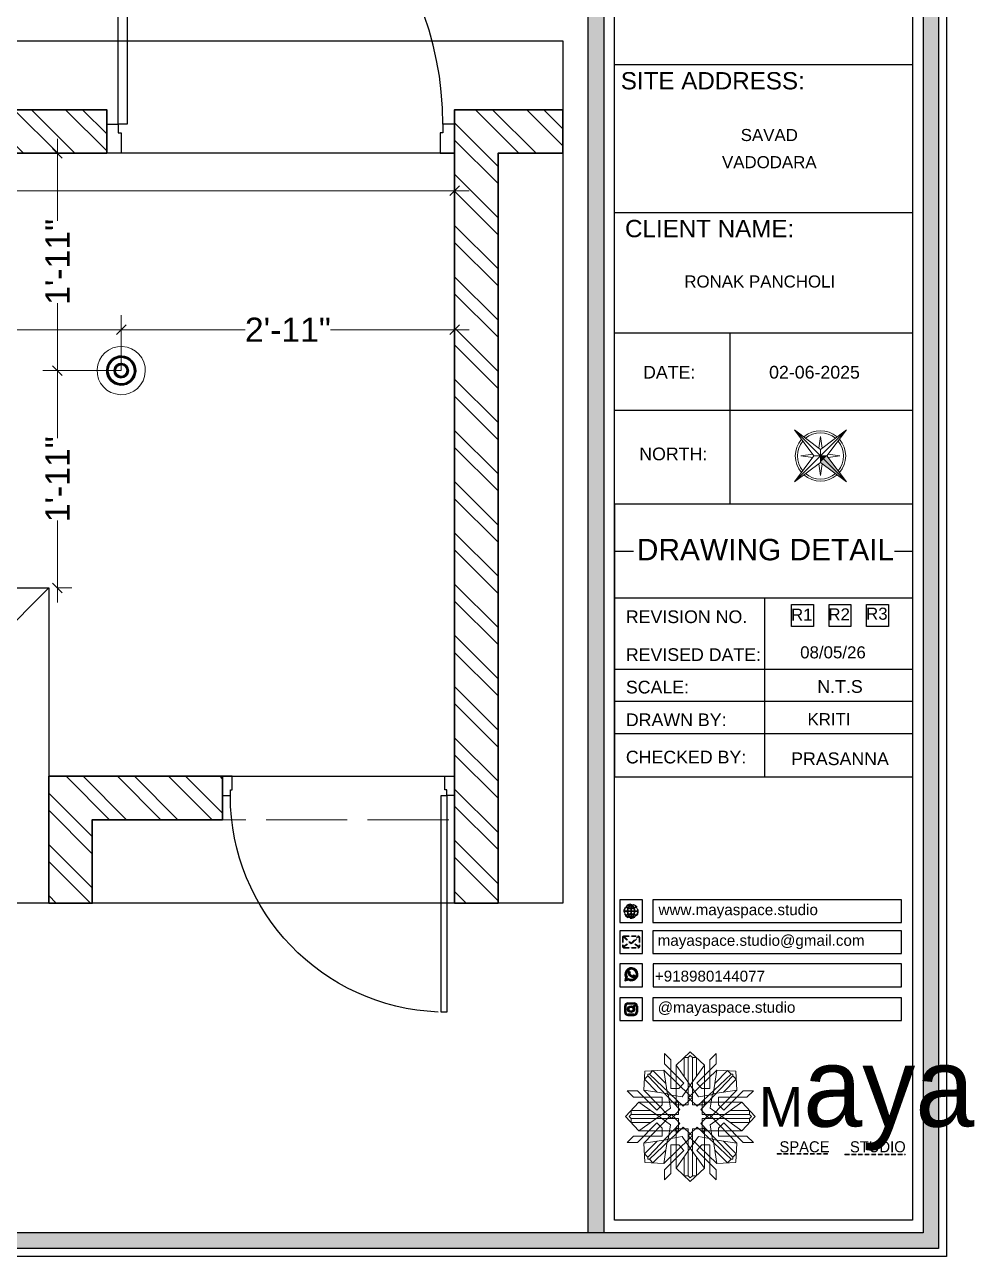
# Model space of a CAD drawing. Header units: millimetres. Extents: x 143362 to 145167, y -178521 to -176194.
# Drawn here: x 144727.8 to 144826.1, y -176750.6 to -176623.1 of the extents above; entities that cross this region are included whole.
import ezdxf
from ezdxf.enums import TextEntityAlignment as Align

# ---------------------------------------------------------------- set-up
doc = ezdxf.new("R2010")
doc.units = ezdxf.units.MM
doc.header["$MEASUREMENT"] = 0
doc.header["$PDMODE"] = 2
doc.linetypes.add('ACAD_ISO02W100', pattern=[15, 12, -3])
doc.linetypes.add('DASHEDX2', pattern=[1.5, 1, -0.5])
doc.layers.get('Defpoints').update_dxf_attribs({"color": 220})
doc.layers.add('AR DOOR', color=40, linetype='Continuous')
doc.layers.add('AR ELE-5', color=134, linetype='Continuous')
for name, color, linetype, lineweight in [('dim05', 1, 'Continuous', 13), ('Dimension', 10, 'DASHEDX2', 20), ('Electrical', 84, 'Continuous', 30), ('FALSE CEILING', 6, 'Continuous', 30), ('FURNITURE', 32, 'Continuous', 9), ('NAME PLATE', 7, 'Continuous', 25), ('SECOND FLOOR', 7, 'Continuous', 9), ('SECOND FLOOR  ( PLINE )', 251, 'Continuous', 30), ('SECOND FLOOR ( PLine )', 7, 'Continuous', 30), ('title block', 7, 'Continuous', 9), ('W-HATCH', 8, 'Continuous', 5), ('wall', 7, 'Continuous', 30), ('XX~SLAB ( BEAM )~ ( DIM )', 7, 'Continuous', 9)]:
    doc.layers.add(name, color=color, linetype=linetype, lineweight=lineweight)
doc.layers.add('XX~SLAB ( PLINE )', color=251, linetype='Continuous', plot=False)
doc.styles.add('Aerial', font='arial.ttf')
doc.styles.add('Arial', font='arial.ttf')
doc.styles.get("Standard").update_dxf_attribs({"font": 'arial.ttf', "height": 6})
doc.dimstyles.new('Cn_BT_9 ( BOLD )', dxfattribs={"dimtxt": 2.5, "dimasz": 1, "dimexe": 1.5, "dimexo": 0, "dimgap": 0.09, "dimtad": 0, "dimdec": 0, "dimzin": 3, "dimdsep": 46, "dimlunit": 4, "dimtxsty": 'Aerial', "dimblk": 'OBLIQUE', "dimcen": 0.09, "dimdle": 1.5, "dimclrd": 1, "dimclre": 1, "dimclrt": 5, "dimadec": 0, "dimazin": 0, "dimtfac": 0.75, "dimtdec": 0, "dimtofl": 0, "dimtmove": 0, "dimatfit": 3, "dimldrblk": 'OBLIQUE', "dimfxl": 0, "dimtolj": 1, "dimtzin": 0, "dimlwd": 15, "dimlwe": 15, "dimarcsym": 0})

# ---------------------------------------------------------------- blocks, each defined once
blk = doc.blocks.new('FSFSF')
at = {"color": 42, "lineweight": 5, "true_color": 0xe0ac11}
for p, q in [((28600.03, 143.51), (28600.03, 140.16)), ((28602.15, 141.41), (28600.03, 143.51)), ((28603.86, 139.69), (28608.58, 144.08)), ((28607.9, 142.22), (28608.58, 142.85)), ((28613.31, 139.69), (28608.58, 144.08)), ((28609.27, 142.22), (28608.59, 142.85)), ((28615.02, 141.41), (28617.14, 143.51)), ((28617.14, 143.51), (28617.14, 140.16)), ((28606.47, 133.76), (28600.03, 140.16)), ((28602.15, 141.41), (28602.15, 131.95)), ((28603.86, 126.58), (28603.86, 139.69)), ((28603.86, 139.69), (28608.58, 133.02)), ((28607.9, 142.22), (28606.58, 142.22)), ((28606.58, 142.22), (28606.58, 135.84)), ((28607.9, 142.22), (28607.9, 126.58)), ((28613.31, 139.69), (28608.59, 133.02)), ((28609.27, 142.22), (28609.27, 126.58)), ((28609.27, 142.22), (28610.59, 142.22)), ((28610.59, 142.22), (28610.59, 135.84)), ((28610.7, 133.76), (28617.14, 140.16)), ((28613.31, 126.58), (28613.31, 139.69)), ((28615.02, 141.41), (28615.02, 131.95)), ((28593.19, 131.45), (28593.54, 137.71)), ((28593.39, 135), (28594.56, 136.12)), ((28593.39, 135), (28597.6, 130.78)), ((28599.8, 138.06), (28593.54, 137.71)), ((28595.12, 136.69), (28594.53, 136.69)), ((28594.56, 136.12), (28594.56, 136.71)), ((28605.17, 124.98), (28594.56, 136.12)), ((28596.24, 137.86), (28595.12, 136.69)), ((28606.27, 126.08), (28595.12, 136.69)), ((28596.24, 137.86), (28600.47, 133.65)), ((28601.03, 130), (28599.8, 138.06)), ((28599.8, 138.05), (28608.58, 129.56)), ((28617.37, 138.05), (28608.59, 129.56)), ((28610.9, 126.08), (28622.05, 136.69)), ((28612.02, 124.98), (28622.62, 136.12)), ((28616.14, 130), (28617.37, 138.06)), ((28620.93, 137.86), (28616.7, 133.65)), ((28617.37, 138.06), (28623.63, 137.71)), ((28623.8, 135), (28619.59, 130.78)), ((28620.93, 137.86), (28622.05, 136.69)), ((28622.05, 136.69), (28622.64, 136.69)), ((28622.62, 136.12), (28622.62, 136.71)), ((28623.8, 135), (28622.62, 136.12)), ((28624, 131.45), (28623.65, 137.71)), ((28587.73, 131.22), (28591.08, 131.22)), ((28589.84, 129.1), (28587.73, 131.22)), ((28597.49, 124.78), (28591.08, 131.22)), ((28593.19, 131.45), (28601.69, 122.67)), ((28601.25, 130.22), (28593.19, 131.45)), ((28604.75, 131.95), (28602.15, 131.95)), ((28606.47, 133.76), (28604.75, 131.95)), ((28605.86, 129.18), (28608.58, 133.02)), ((28611.31, 129.18), (28608.59, 133.02)), ((28610.7, 133.76), (28612.42, 131.95)), ((28612.42, 131.95), (28615.02, 131.95)), ((28623.99, 131.45), (28615.5, 122.67)), ((28615.94, 130.22), (28624, 131.45)), ((28619.7, 124.78), (28626.1, 131.22)), ((28629.45, 131.22), (28626.1, 131.22)), ((28627.34, 129.1), (28629.45, 131.22)), ((28591.56, 127.39), (28587.17, 122.66)), ((28589.84, 129.1), (28599.29, 129.1)), ((28604.66, 127.39), (28591.56, 127.39)), ((28591.56, 127.39), (28598.23, 122.67)), ((28597.49, 124.78), (28599.29, 126.5)), ((28599.29, 126.5), (28599.29, 129.1)), ((28605.86, 129.18), (28601.03, 130)), ((28602.07, 125.39), (28601.25, 130.22)), ((28603.68, 126.54), (28603.68, 127.39)), ((28604.66, 126.54), (28603.68, 126.54)), ((28604.71, 127.57), (28603.86, 127.57)), ((28607.9, 126.58), (28603.86, 126.58)), ((28604.66, 123.35), (28604.66, 127.39)), ((28604.7, 126.58), (28604.71, 127.57)), ((28606.27, 126.08), (28608.58, 128.27)), ((28607.9, 128.92), (28608.58, 129.56)), ((28607.9, 128.92), (28608.58, 128.27)), ((28609.27, 128.92), (28608.59, 129.56)), ((28609.27, 128.92), (28608.59, 128.27)), ((28610.9, 126.08), (28608.59, 128.27)), ((28609.27, 126.58), (28613.31, 126.58)), ((28611.31, 129.18), (28616.14, 130)), ((28612.46, 126.58), (28612.46, 127.57)), ((28612.46, 127.57), (28613.31, 127.57)), ((28612.52, 123.35), (28612.52, 127.39)), ((28612.52, 127.39), (28625.63, 127.39)), ((28612.52, 126.54), (28613.51, 126.54)), ((28613.51, 126.54), (28613.51, 127.39)), ((28615.12, 125.39), (28615.94, 130.22)), ((28627.34, 129.1), (28617.89, 129.1)), ((28617.89, 126.5), (28617.89, 129.1)), ((28619.7, 124.78), (28617.89, 126.5)), ((28625.63, 127.39), (28618.96, 122.67)), ((28625.63, 127.39), (28630.02, 122.66)), ((28591.56, 117.94), (28587.17, 122.66)), ((28589.03, 123.35), (28588.4, 122.67)), ((28589.03, 121.98), (28588.4, 122.65)), ((28589.03, 123.35), (28589.03, 124.67)), ((28589.03, 124.67), (28595.4, 124.67)), ((28589.03, 123.35), (28604.66, 123.35)), ((28591.56, 117.94), (28598.23, 122.65)), ((28593.19, 113.88), (28601.69, 122.65)), ((28602.07, 125.39), (28598.23, 122.67)), ((28602.07, 119.94), (28598.23, 122.65)), ((28602.33, 123.35), (28601.69, 122.67)), ((28602.33, 121.98), (28601.69, 122.65)), ((28602.33, 123.35), (28602.97, 122.67)), ((28602.33, 121.98), (28602.97, 122.65)), ((28605.17, 124.98), (28602.97, 122.67)), ((28605.17, 120.35), (28602.97, 122.65)), ((28612.02, 124.98), (28614.21, 122.67)), ((28612.02, 120.35), (28614.21, 122.65)), ((28628.16, 123.35), (28612.52, 123.35)), ((28614.85, 123.35), (28614.21, 122.67)), ((28614.85, 121.98), (28614.21, 122.65)), ((28614.85, 123.35), (28615.5, 122.67)), ((28614.85, 121.98), (28615.5, 122.65)), ((28615.12, 125.39), (28618.96, 122.67)), ((28615.12, 119.94), (28618.96, 122.65)), ((28623.99, 113.88), (28615.5, 122.65)), ((28625.63, 117.94), (28618.96, 122.65)), ((28628.16, 124.67), (28621.78, 124.67)), ((28625.63, 117.94), (28630.02, 122.66)), ((28628.16, 123.35), (28628.16, 124.67)), ((28628.16, 123.35), (28628.78, 122.67)), ((28628.16, 121.98), (28628.78, 122.65)), ((28589.03, 121.98), (28604.66, 121.98)), ((28589.03, 121.98), (28589.03, 120.66)), ((28589.03, 120.66), (28595.4, 120.66)), ((28597.49, 120.54), (28591.08, 114.11)), ((28605.17, 120.35), (28594.56, 109.2)), ((28606.27, 119.15), (28595.12, 108.54)), ((28597.49, 120.54), (28599.29, 118.83)), ((28599.29, 118.83), (28599.29, 116.23)), ((28602.07, 119.94), (28601.25, 115.1)), ((28604.66, 118.78), (28603.68, 118.78)), ((28603.68, 118.78), (28603.68, 117.94)), ((28607.9, 118.65), (28603.86, 118.65)), ((28603.86, 118.65), (28603.86, 105.54)), ((28604.66, 121.98), (28604.66, 117.94)), ((28604.7, 118.65), (28604.71, 117.66)), ((28606.27, 119.15), (28608.58, 116.96)), ((28607.9, 103.01), (28607.9, 118.65)), ((28610.9, 119.15), (28608.59, 116.96)), ((28609.27, 118.65), (28613.31, 118.65)), ((28609.27, 103.01), (28609.27, 118.65)), ((28610.9, 119.15), (28622.05, 108.54)), ((28612.02, 120.35), (28622.62, 109.2)), ((28612.46, 118.65), (28612.46, 117.66)), ((28612.52, 121.98), (28612.52, 117.94)), ((28628.16, 121.98), (28612.52, 121.98)), ((28612.52, 118.78), (28613.51, 118.78)), ((28613.31, 118.65), (28613.31, 105.54)), ((28613.51, 118.78), (28613.51, 117.94)), ((28615.12, 119.94), (28615.94, 115.1)), ((28619.7, 120.54), (28617.89, 118.83)), ((28617.89, 118.83), (28617.89, 116.23)), ((28619.7, 120.54), (28626.1, 114.11)), ((28628.16, 120.66), (28621.78, 120.66)), ((28628.16, 121.98), (28628.16, 120.66)), ((28589.84, 116.23), (28587.73, 114.11)), ((28589.84, 116.23), (28599.29, 116.23)), ((28604.66, 117.94), (28591.56, 117.94)), ((28601.25, 115.1), (28593.19, 113.87)), ((28593.39, 110.32), (28597.6, 114.55)), ((28599.8, 107.17), (28608.58, 115.67)), ((28601.03, 115.23), (28599.8, 107.17)), ((28605.86, 116.05), (28601.03, 115.23)), ((28604.71, 117.66), (28603.86, 117.66)), ((28605.86, 116.05), (28608.58, 112.21)), ((28607.9, 116.31), (28608.58, 116.96)), ((28607.9, 116.31), (28608.58, 115.67)), ((28609.27, 116.31), (28608.59, 116.96)), ((28609.27, 116.31), (28608.59, 115.67)), ((28611.31, 116.05), (28608.59, 112.21)), ((28617.37, 107.17), (28608.59, 115.67)), ((28611.31, 116.05), (28616.14, 115.23)), ((28612.46, 117.66), (28613.31, 117.66)), ((28612.52, 117.94), (28625.63, 117.94)), ((28615.94, 115.1), (28624, 113.87)), ((28616.14, 115.23), (28617.37, 107.17)), ((28627.34, 116.23), (28617.89, 116.23)), ((28623.8, 110.32), (28619.59, 114.55)), ((28627.34, 116.23), (28629.45, 114.11)), ((28587.73, 114.11), (28591.08, 114.11)), ((28593.19, 113.87), (28593.54, 107.62)), ((28593.39, 110.32), (28594.56, 109.2)), ((28596.24, 107.37), (28600.47, 111.58)), ((28606.47, 111.47), (28600.03, 105.07)), ((28602.15, 103.82), (28602.15, 113.27)), ((28604.75, 113.27), (28602.15, 113.27)), ((28603.86, 105.54), (28608.58, 112.21)), ((28606.47, 111.47), (28604.75, 113.27)), ((28613.31, 105.54), (28608.59, 112.21)), ((28610.7, 111.47), (28612.42, 113.27)), ((28610.7, 111.47), (28617.14, 105.07)), ((28612.42, 113.27), (28615.02, 113.27)), ((28615.02, 103.82), (28615.02, 113.27)), ((28620.93, 107.37), (28616.7, 111.58)), ((28623.8, 110.32), (28622.62, 109.2)), ((28624, 113.87), (28623.65, 107.62)), ((28629.45, 114.11), (28626.1, 114.11)), ((28599.8, 107.17), (28593.54, 107.52)), ((28595.12, 108.54), (28594.53, 108.54)), ((28594.56, 109.2), (28594.56, 108.61)), ((28596.24, 107.37), (28595.12, 108.54)), ((28606.58, 103.01), (28606.58, 109.38)), ((28610.59, 103.01), (28610.59, 109.38)), ((28617.37, 107.17), (28623.63, 107.52)), ((28620.93, 107.37), (28622.05, 108.54)), ((28622.05, 108.54), (28622.64, 108.54)), ((28622.62, 109.2), (28622.62, 108.61)), ((28600.03, 101.71), (28600.03, 105.07)), ((28602.15, 103.82), (28600.03, 101.71)), ((28603.86, 105.54), (28608.58, 101.15)), ((28607.9, 103.01), (28606.58, 103.01)), ((28607.9, 103.01), (28608.58, 102.38)), ((28613.31, 105.54), (28608.58, 101.15)), ((28609.27, 103.01), (28608.59, 102.38)), ((28609.27, 103.01), (28610.59, 103.01)), ((28615.02, 103.82), (28617.14, 101.71)), ((28617.14, 101.71), (28617.14, 105.07))]:
    blk.add_line(p, q, dxfattribs=at)
blk = doc.blocks.new('hgwg')
at = {"layer": 'Dimension', "true_color": 0xd39e00}
h = blk.add_hatch(color=42, dxfattribs=at)
h.dxf.hatch_style = 1
h.paths.add_polyline_path([(27505.71, 45.05), (27494.27, 45.05), (27494.27, 44.9), (27505.71, 44.9)])
h = blk.add_hatch(color=42, dxfattribs=at)
h.dxf.hatch_style = 1
h.paths.add_polyline_path([(27523.3, 44.9), (27509.68, 44.9), (27509.68, 44.75), (27523.3, 44.75)])
at = {"layer": 'Dimension', "color": 42, "true_color": 0xd39e00}
for p, q in [((27494.27, 45.05), (27505.71, 45.05)), ((27494.27, 44.9), (27494.27, 45.05)), ((27494.27, 44.9), (27505.71, 44.9)), ((27505.71, 45.05), (27505.71, 44.9)), ((27509.68, 44.9), (27523.3, 44.9)), ((27509.68, 44.9), (27509.68, 44.75)), ((27509.68, 44.75), (27523.3, 44.75)), ((27523.3, 44.75), (27523.3, 44.9))]:
    blk.add_line(p, q, dxfattribs=at)
at = {"layer": 'Dimension', "color": 42, "true_color": 0xd39e00, "attachment_point": 1}
for s, width, insert, char_height in [('{\\fCinzel|b0|i0|c0|p2;\\H1.5x;M\\fAmsterdam One|b0|i0|c0|p2;\\H2x;aya}', 85.3277, (27490.17, 69.17), 6), ('{\\fCinzel|b0|i0|c0|p0;SPACE     STUDIO}', 66.129, (27494.83, 47.86), 2.5)]:
    blk.add_mtext_dynamic_manual_height_columns(s, width=width, gutter_width=30, heights=[0], dxfattribs=dict(at, insert=insert, char_height=char_height))
blk = doc.blocks.new('QEGW4TG')
at = {"layer": 'Dimension', "true_color": 0x000000}
h = blk.add_hatch(color=18, dxfattribs=at)
h.dxf.hatch_style = 1
h.paths.add_polyline_path([(2.69, 1.93, 0.170513), (2.95, 1.97, 0.190337), (3.11, 2.18, 0.316231), (3.07, 2.28), (2.79, 2.37, 0.273721), (2.69, 2.34, 0.040749), (2.63, 2.27, -0.441282), (2.53, 2.25, -0.11828), (2.06, 2.64, -0.441282), (2.07, 2.74, 0.040749), (2.13, 2.81, 0.290083), (2.14, 2.92), (2.01, 3.18, 0.316231), (1.91, 3.2, 0.190337), (1.73, 3, 0.170513), (1.72, 2.74, 0.252784)], flags=0)
h.paths.add_polyline_path([(1.19, 1.98), (1.03, 1.3, 0.550912), (1.11, 1.23), (1.75, 1.39, 6.344125)])
h.paths.add_polyline_path([(1.81, 1.7), (1.4, 1.6), (1.5, 2.03, -9.071339)], flags=16)
h.paths.add_polyline_path([(3.11, 2.16, -0.17811), (2.95, 1.97, -0.170513), (2.69, 1.93, -0.252784), (1.72, 2.74, -0.170513), (1.73, 3, -0.17811), (1.89, 3.19, -0.370089), (2.01, 3.18), (2.14, 2.92, -0.307185), (2.13, 2.8, -0.041087), (2.06, 2.73, 0.321676), (2.05, 2.65, 0.126524), (2.55, 2.24, 0.312216), (2.62, 2.26, -0.041087), (2.68, 2.34, -0.290673), (2.79, 2.37), (3.07, 2.28, -0.370089)], flags=0)
h = blk.add_hatch(color=18, dxfattribs=at)
h.dxf.hatch_style = 1
h.paths.add_polyline_path([(2.79, 2.37, 0.273721), (2.69, 2.34, 0.040749), (2.63, 2.27, -0.441282), (2.53, 2.25, -0.11828), (2.06, 2.64, -0.441282), (2.07, 2.74, 0.040749), (2.13, 2.81, 0.290083), (2.14, 2.92), (2.01, 3.18, 0.316231), (1.91, 3.2, 0.190337), (1.73, 3, 0.170513), (1.72, 2.74, 0.252784), (2.69, 1.93, 0.170513), (2.95, 1.97, 0.190337), (3.11, 2.18, 0.316231), (3.07, 2.28)])
for p, q in [((2.01, 3.18), (2.14, 2.92)), ((1.19, 1.98), (1.03, 1.3)), ((1.1, 1.23), (1.75, 1.39)), ((1.5, 2.03), (1.4, 1.6)), ((1.4, 1.6), (1.81, 1.7)), ((3.07, 2.28), (2.8, 2.36))]:
    blk.add_line(p, q)
blk.add_lwpolyline([(0, 0), (4.68, 0), (4.68, 4.68), (0, 4.68)], close=True)
for centre, radius, start, end in [((2.39, 2.56), 1.34, 241.4727, 205.6422), ((2.39, 2.56), 1.04, 235.9962, 210.8333), ((2.09, 2.87), 0.39, 159.7007, 198.4072), ((2.96, 3.23), 1.33, 201.4218, 258.1669), ((2.07, 2.87), 0.364, 118.9685, 159.3648), ((1.94, 3.12), 0.0896, 41.8985, 123.1344), ((2.11, 2.68), 0.066, 135.9932, 224.8892), ((1.67, 3.16), 0.586, 312.4617, 321.8728), ((3.12, 3.42), 1.31, 216.5455, 243.5279), ((2.05, 2.87), 0.104, 320.3924, 28.6971), ((1.09, 1.29), 0.0598, 164.8483, 282.1458), ((2.57, 2.3), 0.066, 234.2482, 323.1441), ((3.11, 1.94), 0.586, 137.2645, 146.6756), ((2.76, 2.27), 0.104, 70.4402, 138.745), ((2.75, 2.31), 0.39, 260.7301, 299.4366), ((2.76, 2.29), 0.364, 299.7725, 340.1688), ((3.03, 2.2), 0.0896, 336.0029, 57.2388)]:
    blk.add_arc(centre, radius, start, end)
blk = doc.blocks.new('ASGERG')
at = {"layer": 'Dimension', "true_color": 0x000000}
h = blk.add_hatch(color=18, dxfattribs=at)
h.dxf.hatch_style = 1
h.paths.add_polyline_path([(0.99, 1.7, 0.353872), (1.69, 1.03), (2.96, 1.03, 0.353872), (3.66, 1.7), (3.66, 2.99, 0.353872), (2.96, 3.67), (1.69, 3.67, 0.353872), (0.99, 2.99)])
h.paths.add_polyline_path([(1.27, 2.97, -0.353872), (1.72, 3.4), (2.94, 3.4, -0.353872), (3.38, 2.97), (3.38, 1.72, -0.353872), (2.94, 1.3), (1.72, 1.3, -0.353872), (1.27, 1.72)], flags=16)
h.paths.add_polyline_path([(3.02, 2.35, -1), (1.64, 2.35, -1)], flags=0)
h.paths.add_polyline_path([(2.74, 2.35, -1), (1.92, 2.35, -1)], flags=0)
h.paths.add_polyline_path([(2.86, 3.02, -1), (3.19, 3.02, -1)], flags=0)
h.paths.add_polyline_path([(1.64, 2.35, 1), (3.02, 2.35, 1)], flags=0)
h = blk.add_hatch(color=18, dxfattribs=at)
h.dxf.hatch_style = 1
h.paths.add_polyline_path([(1.64, 2.35, 1), (3.02, 2.35, 1)])
h.paths.add_polyline_path([(2.74, 2.35, -1), (1.92, 2.35, -1)], flags=16)
h = blk.add_hatch(color=18, dxfattribs=at)
h.dxf.hatch_style = 1
h.paths.add_polyline_path([(3.19, 3.02, 1), (2.86, 3.02, 1)])
for p, q in [((0.99, 2.99), (0.99, 1.7)), ((1.27, 2.97), (1.27, 1.72)), ((1.69, 3.67), (2.96, 3.67)), ((2.94, 3.4), (1.72, 3.4)), ((3.38, 2.97), (3.38, 1.72)), ((3.66, 2.99), (3.66, 1.7)), ((1.69, 1.03), (2.96, 1.03)), ((2.94, 1.3), (1.72, 1.3))]:
    blk.add_line(p, q)
blk.add_lwpolyline([(0, 0), (4.68, 0), (4.68, 4.68), (0, 4.68)], close=True)
for centre, radius in [((2.33, 2.35), 0.694), ((2.33, 2.35), 0.414), ((3.02, 3.02), 0.168)]:
    blk.add_circle(centre, radius)
for centre, radius, start, end in [((1.76, 2.89), 0.778, 94.8631, 172.8127), ((1.76, 2.91), 0.491, 94.8631, 172.8127), ((2.9, 2.91), 0.491, 7.1873, 85.1369), ((2.89, 2.89), 0.778, 7.1873, 85.1369), ((1.76, 1.8), 0.778, 187.1873, 265.1369), ((1.76, 1.78), 0.491, 187.1873, 265.1369), ((2.9, 1.78), 0.491, 274.8631, 352.8127), ((2.89, 1.8), 0.778, 274.8631, 352.8127)]:
    blk.add_arc(centre, radius, start, end)
blk = doc.blocks.new('ETYETE')
at = {"layer": 'Dimension', "true_color": 0x000000}
h = blk.add_hatch(color=18, dxfattribs=at)
h.dxf.hatch_style = 1
h.paths.add_polyline_path([(3.76, 1.14, 0.414214), (4.12, 1.5), (4.12, 3.29, 0.414214), (3.76, 3.65), (0.92, 3.65, 0.414214), (0.56, 3.29), (0.56, 1.5, 0.414214), (0.92, 1.14)])
h.paths.add_polyline_path([(2.61, 2.22), (3.92, 1.34, -0.198912), (3.76, 1.28), (0.92, 1.28, -0.198912), (0.76, 1.34), (2.08, 2.22), (2.34, 1.98)], flags=16)
h.paths.add_polyline_path([(2.34, 2.16), (0.89, 3.51, -0.028783), (0.92, 3.52), (3.79, 3.52)], flags=16)
h.paths.add_polyline_path([(2.71, 2.32), (3.92, 3.45, -0.202482), (3.99, 3.29), (3.99, 1.5, -0.043076), (3.98, 1.46)], flags=16)
h.paths.add_polyline_path([(1.98, 2.32), (0.7, 1.46, -0.043076), (0.7, 1.5), (0.7, 3.29, -0.202482), (0.76, 3.45)], flags=16)
blk.add_lwpolyline([(0, 0), (4.68, 0), (4.68, 4.68), (0, 4.68)], close=True)
at = {"layer": 'Dimension', "color": 18, "true_color": 0x000000}
for p, q in [((0.56, 3.29), (0.56, 1.5)), ((0.7, 3.29), (0.7, 1.5)), ((0.76, 3.45), (1.98, 2.32)), ((0.89, 3.51), (2.34, 2.16)), ((0.92, 3.65), (3.76, 3.65)), ((0.92, 3.52), (3.76, 3.52)), ((2.34, 2.16), (3.79, 3.51)), ((2.71, 2.32), (3.92, 3.45)), ((3.99, 3.29), (3.99, 1.5)), ((4.12, 3.29), (4.12, 1.5)), ((0.7, 1.46), (1.98, 2.32)), ((0.76, 1.34), (2.08, 2.22)), ((0.92, 1.28), (3.76, 1.28)), ((0.92, 1.14), (3.76, 1.14)), ((2.08, 2.22), (2.34, 1.98)), ((2.34, 1.98), (2.61, 2.22)), ((3.92, 1.34), (2.61, 2.22)), ((3.98, 1.46), (2.71, 2.32))]:
    blk.add_line(p, q, dxfattribs=at)
for centre, radius, start, end in [((0.92, 3.29), 0.358, 90, 180), ((0.92, 3.29), 0.224, 134.2136, 180), ((0.92, 3.29), 0.224, 90, 96.5948), ((3.76, 3.29), 0.358, 0, 90), ((3.76, 3.29), 0.224, 83.4052, 90), ((3.76, 3.29), 0.224, 0, 45.7864), ((0.92, 1.5), 0.358, 180, 270), ((0.92, 1.5), 0.224, 180, 189.8662), ((0.92, 1.5), 0.224, 225, 270), ((3.76, 1.5), 0.358, 270, 0), ((3.76, 1.5), 0.224, 270, 315), ((3.76, 1.5), 0.224, 350.1338, 0)]:
    blk.add_arc(centre, radius, start, end, dxfattribs=at)
blk = doc.blocks.new('DTGWEGEARG')
at = {"layer": 'Dimension', "true_color": 0x000000}
h = blk.add_hatch(color=18, dxfattribs=at)
h.dxf.hatch_style = 1
h.paths.add_polyline_path([(3.83, 2.34, 1), (0.85, 2.34, 1)])
h.paths.add_polyline_path([(2.51, 1.01, 0.105795), (2.96, 1.58, -0.055205), (3.3, 1.41, -0.169822)], flags=16)
h.paths.add_polyline_path([(2.41, 1.12), (2.41, 1.69, -0.058279), (2.81, 1.63, -0.103353)], flags=16)
h.paths.add_polyline_path([(2.26, 1.13, -0.101741), (1.87, 1.63, -0.057171), (2.26, 1.69)], flags=16)
h.paths.add_polyline_path([(2.17, 1.01, -0.169822), (1.38, 1.41, -0.055205), (1.72, 1.58, 0.105795)], flags=16)
h.paths.add_polyline_path([(3.02, 1.72, 0.081336), (3.13, 2.27), (3.68, 2.27, -0.152069), (3.4, 1.52, 0.05687)], flags=16)
h.paths.add_polyline_path([(2.87, 1.77, 0.061945), (2.41, 1.84), (2.41, 2.27), (2.98, 2.27, -0.081344)], flags=16)
h.paths.add_polyline_path([(2.26, 1.84, 0.060923), (1.8, 1.77, -0.081344), (1.7, 2.27), (2.26, 2.27)], flags=16)
h.paths.add_polyline_path([(1.66, 1.72, 0.05687), (1.28, 1.52, -0.152069), (1, 2.27), (1.55, 2.27, 0.081336)], flags=16)
h.paths.add_polyline_path([(2.41, 2.42), (2.41, 2.83, 0.061945), (2.87, 2.91, -0.080009), (2.98, 2.42)], flags=16)
h.paths.add_polyline_path([(3.13, 2.42, 0.080116), (3.02, 2.96, 0.05687), (3.4, 3.16, 0.028258), (3.3, 3.27, -0.055205), (2.96, 3.1, 0.105795), (2.51, 3.67, -0.36029), (3.68, 2.42)], flags=16)
h.paths.add_polyline_path([(2.26, 2.42), (1.7, 2.42, -0.080009), (1.8, 2.91, 0.060923), (2.26, 2.84)], flags=16)
h.paths.add_polyline_path([(1.55, 2.42), (1, 2.42, -0.150466), (1.28, 3.16, 0.05687), (1.66, 2.96, 0.080116)], flags=16)
h.paths.add_polyline_path([(2.41, 2.98), (2.41, 3.56, -0.103353), (2.81, 3.05, -0.058279)], flags=16)
h.paths.add_polyline_path([(2.26, 2.99, -0.057171), (1.87, 3.05, -0.101741), (2.26, 3.55)], flags=16)
h.paths.add_polyline_path([(1.72, 3.1, -0.055205), (1.38, 3.27, -0.169822), (2.17, 3.67, 0.105795)], flags=16)
blk.add_lwpolyline([(0, 0), (4.68, 0), (4.68, 4.68), (0, 4.68)], close=True)
at = {"layer": 'Dimension', "color": 18, "true_color": 0x000000}
for p, q in [((2.26, 3.55), (2.26, 2.99)), ((2.26, 2.84), (2.26, 2.42)), ((2.41, 3.56), (2.41, 2.98)), ((2.41, 2.83), (2.41, 2.42)), ((1, 2.42), (1.55, 2.42)), ((1, 2.27), (1.55, 2.27)), ((1.7, 2.42), (2.26, 2.42)), ((1.7, 2.27), (2.26, 2.27)), ((2.26, 2.27), (2.26, 1.84)), ((2.26, 1.69), (2.26, 1.13)), ((2.41, 2.42), (2.98, 2.42)), ((2.41, 2.27), (2.98, 2.27)), ((2.41, 2.27), (2.41, 1.84)), ((2.41, 1.69), (2.41, 1.12)), ((3.13, 2.42), (3.68, 2.42)), ((3.13, 2.27), (3.68, 2.27))]:
    blk.add_line(p, q, dxfattribs=at)
blk.add_circle((2.34, 2.34), 1.49, dxfattribs=at)
for centre, radius, start, end in [((2.34, 2.34), 1.34, 142.3819, 176.6093), ((2.34, 4.74), 1.9, 236.1399, 249.1595), ((2.34, 2.34), 1.34, 97.3549, 135.9073), ((2.34, 4.74), 1.75, 236.7417, 249.3811), ((3.28, 2.34), 1.73, 159.0567, 177.3789), ((3.28, 2.34), 1.58, 158.8325, 177.1302), ((3.28, 2.34), 1.73, 129.9301, 154.0867), ((2.34, 4.74), 1.9, 253.6799, 267.6253), ((3.28, 2.34), 1.58, 130.1073, 153.3446), ((2.34, 4.74), 1.75, 254.3336, 267.422), ((1.4, 2.34), 1.58, 26.6554, 50.2584), ((2.34, 4.74), 1.75, 272.3248, 285.6664), ((2.34, 4.74), 1.9, 272.1415, 286.3201), ((2.34, 2.34), 1.34, 3.3907, 82.6451), ((1.4, 2.34), 1.73, 25.9133, 50.0699), ((1.4, 2.34), 1.58, 2.8698, 21.1675), ((2.34, 4.74), 1.75, 290.6189, 303.2583), ((2.34, 4.74), 1.9, 290.8405, 303.8601), ((1.4, 2.34), 1.73, 2.6211, 20.9433), ((2.34, 2.34), 1.34, 183.0315, 217.6181), ((2.34, -0.06), 1.9, 110.8405, 123.8601), ((2.34, -0.06), 1.75, 110.6189, 123.2583), ((2.34, 2.34), 1.34, 224.0927, 262.6451), ((3.28, 2.34), 1.73, 182.3435, 200.9433), ((3.28, 2.34), 1.58, 182.5658, 201.1675), ((3.28, 2.34), 1.73, 205.9133, 230.0699), ((2.34, -0.06), 1.9, 92.3747, 106.3201), ((2.34, -0.06), 1.75, 92.578, 105.6664), ((3.28, 2.34), 1.58, 206.6554, 229.8927), ((2.34, -0.06), 1.9, 73.6799, 87.8585), ((2.34, -0.06), 1.75, 74.3336, 87.6752), ((1.4, 2.34), 1.58, 309.7416, 333.3446), ((1.4, 2.34), 1.73, 309.9301, 334.0867), ((2.34, 2.34), 1.34, 277.3549, 315.9073), ((1.4, 2.34), 1.58, 338.8325, 357.4342), ((2.34, -0.06), 1.75, 56.7417, 69.3811), ((1.4, 2.34), 1.73, 339.0567, 357.6565), ((2.34, -0.06), 1.9, 56.1399, 69.1595), ((2.34, 2.34), 1.34, 322.3819, 356.9685)]:
    blk.add_arc(centre, radius, start, end, dxfattribs=at)
blk = doc.blocks.new('4t')
at = {"transparency": 33554607}
h = blk.add_hatch(color=1, dxfattribs=at)
h.dxf.hatch_style = 1
h.paths.add_polyline_path([(45531.33, -35822.29), (45529.23, -35821.83), (45528.09, -35837.01)])
h = blk.add_hatch(color=1, dxfattribs=at)
h.dxf.hatch_style = 1
h.paths.add_polyline_path([(45533.44, -35822.75), (45531.33, -35822.29), (45528.09, -35837.01)])
h = blk.add_hatch(color=1, dxfattribs=at)
h.dxf.hatch_style = 1
h.paths.add_polyline_path([(45531.8, -35820.19), (45529.23, -35821.83), (45531.33, -35822.29)])
h = blk.add_hatch(color=1, dxfattribs=at)
h.dxf.hatch_style = 1
h.paths.add_polyline_path([(45531.8, -35820.19), (45531.33, -35822.29), (45533.44, -35822.75)])
at = {"layer": 'title block', "color": 7, "lineweight": 9}
for p, q in [((45535.51, -35803.37), (45530.16, -35817.62)), ((45535.51, -35803.37), (45531.8, -35820.19)), ((45534.36, -35818.55), (45535.51, -35803.37)), ((45530.5, -35816.7), (45526.88, -35812.49)), ((45526.88, -35812.49), (45529.18, -35817.55)), ((45530.16, -35817.62), (45514.98, -35816.48)), ((45514.98, -35816.48), (45529.23, -35821.83)), ((45514.98, -35816.48), (45531.8, -35820.19)), ((45531.8, -35820.19), (45530.16, -35817.62)), ((45534.36, -35818.55), (45531.8, -35820.19)), ((45548.62, -35823.9), (45534.36, -35818.55)), ((45539.5, -35815.27), (45534.44, -35817.57)), ((45535.28, -35818.89), (45539.5, -35815.27)), ((45528.31, -35821.48), (45524.1, -35825.11)), ((45524.1, -35825.11), (45529.16, -35822.81)), ((45531.8, -35820.19), (45528.09, -35837.01)), ((45529.23, -35821.83), (45528.09, -35837.01)), ((45528.09, -35837.01), (45533.44, -35822.75)), ((45531.8, -35820.19), (45529.23, -35821.83)), ((45533.44, -35822.75), (45531.8, -35820.19)), ((45531.8, -35820.19), (45548.62, -35823.9)), ((45533.09, -35823.67), (45536.71, -35827.89)), ((45533.44, -35822.75), (45548.62, -35823.9)), ((45536.71, -35827.89), (45534.42, -35822.83))]:
    blk.add_line(p, q, dxfattribs=at)
for radius, start, end in [(11.79, 81.35997, 163.76651), (10.83, 82.42855, 162.69793), (10.83, 352.42855, 72.69793), (11.79, 351.35997, 73.76651), (11.79, 171.35997, 253.76651), (10.83, 172.42855, 252.69793), (11.79, 261.35997, 343.76651), (10.83, 262.42855, 342.69793)]:
    blk.add_arc((45531.8, -35820.19), radius, start, end, dxfattribs=at)
blk = doc.blocks.new('LAYOUT FILE')
at = {"layer": 'NAME PLATE', "true_color": 0xd39e00}
h = blk.add_hatch(color=42, dxfattribs=at)
h.paths.add_polyline_path([(3346889.83, -513806.18), (3346889.83, -514260.7), (3347535.56, -514260.7), (3347535.56, -513806.18)])
h.paths.add_polyline_path([(3346894.36, -513810.71), (3347531.03, -513810.71), (3347531.03, -514256.17), (3346894.36, -514256.17)], flags=16)
blk.add_hatch(color=42, dxfattribs=at).paths.add_polyline_path([(3347433.6, -514256.17), (3347438.13, -514256.17), (3347438.13, -513806.18), (3347433.6, -513806.18)])
at = {"layer": 'NAME PLATE', "color": 42, "true_color": 0xd39e00}
for p, q in [((3347527.96, -513916.26), (3347441.2, -513916.26)), ((3347527.96, -513959.27), (3347441.2, -513959.27)), ((3347527.96, -513994.31), (3347441.2, -513994.31)), ((3347474.77, -513994.31), (3347474.77, -514044.12)), ((3347527.96, -514016.86), (3347441.2, -514016.86)), ((3347527.96, -514044.12), (3347441.2, -514044.12)), ((3347441.2, -514044.12), (3347441.2, -514123.43)), ((3347527.96, -514044.12), (3347527.96, -514123.43)), ((3347441.2, -514057.72), (3347446.81, -514057.72)), ((3347522.72, -514057.72), (3347527.96, -514057.72)), ((3347441.2, -514071.32), (3347527.96, -514071.32)), ((3347484.98, -514123.43), (3347484.98, -514071.32)), ((3347527.96, -514092.16), (3347441.2, -514092.16)), ((3347527.96, -514101.55), (3347441.2, -514101.55)), ((3347527.96, -514110.94), (3347441.2, -514110.94)), ((3347441.2, -514123.43), (3347527.96, -514123.43))]:
    blk.add_line(p, q, dxfattribs=at)
for points in [[(3346887.56, -513803.91), (3347537.83, -513803.91), (3347537.83, -514262.96), (3346887.56, -514262.96)], [(3346889.83, -513806.18), (3347535.56, -513806.18), (3347535.56, -514260.7), (3346889.83, -514260.7)], [(3347433.6, -514256.17), (3347433.6, -513806.18), (3347438.13, -513806.18), (3347438.13, -514256.17)], [(3346894.36, -513810.71), (3347531.03, -513810.71), (3347531.03, -514256.17), (3346894.36, -514256.17)], [(3347441.2, -514252.44), (3347441.2, -513814.44), (3347527.96, -513814.44), (3347527.96, -514252.44)], [(3347492.73, -514073.33), (3347499.12, -514073.33), (3347499.12, -514079.72), (3347492.73, -514079.72)], [(3347503.67, -514073.33), (3347510.06, -514073.33), (3347510.06, -514079.72), (3347503.67, -514079.72)], [(3347514.62, -514073.33), (3347521.01, -514073.33), (3347521.01, -514079.72), (3347514.62, -514079.72)]]:
    blk.add_lwpolyline(points, close=True, dxfattribs=at)
at = {"layer": 'NAME PLATE', "color": 0}
for points in [[(3347452.43, -514165.84), (3347524.78, -514165.84), (3347524.78, -514159.23), (3347452.43, -514159.23)], [(3347452.43, -514174.87), (3347524.78, -514174.87), (3347524.78, -514168.26), (3347452.43, -514168.26)], [(3347452.46, -514184.5), (3347524.78, -514184.5), (3347524.78, -514177.88), (3347452.46, -514177.88)], [(3347452.43, -514194.36), (3347524.78, -514194.36), (3347524.78, -514187.74), (3347452.43, -514187.74)]]:
    blk.add_lwpolyline(points, close=True, dxfattribs=at)
at = {"layer": 'NAME PLATE', "xscale": 0.6215000753186288, "yscale": 0.6215000753186288, "zscale": 0.6215000753186288, "rotation": 57.43675864906671}
blk.add_blockref('4t', (3313507.76, -525897.34), dxfattribs=at)
at = {"layer": 'NAME PLATE', "color": 0, "xscale": 1.413658832510879, "yscale": 1.413658832510879, "zscale": 1.413658832510879}
for name, p in [('DTGWEGEARG', (3347442.76, -514165.84)), ('ETYETE', (3347442.76, -514174.87)), ('QEGW4TG', (3347442.8, -514184.5)), ('ASGERG', (3347442.76, -514194.36))]:
    blk.add_blockref(name, p, dxfattribs=at)
at = {"layer": 'NAME PLATE', "color": 42, "true_color": 0xd39e00}
for name, p, xscale, yscale, zscale in [('FSFSF', (3322302.67, -514330.17), 0.8794785156214666, 0.8794785156214666, 0.8794785156214666), ('hgwg', (3312200.76, -514290.9), 1.283459272116341, 1.283459272116341, 1.283459272116341)]:
    blk.add_blockref(name, p, dxfattribs=dict(at, xscale=xscale, yscale=yscale, zscale=zscale))
at = {"layer": 'NAME PLATE', "style": 'Arial'}
for s, height, p in [('SITE ADDRESS:', 5.0338, (3347469.85, -513923.39)), ('CLIENT NAME:', 5.0338, (3347468.93, -513966.4)), ('DATE:', 3.699, (3347457.17, -514007.54)), ('02-06-2025', 3.699, (3347499.44, -514007.54)), ('NORTH:', 3.699, (3347458.35, -514031.31)), ('DRAWING DETAIL', 6.2234, (3347485.18, -514060.42)), ('REVISION NO.', 3.6986, (3347462.21, -514078.69)), ('REVISED DATE: ', 3.6986, (3347464.94, -514089.72)), ('SCALE:', 3.699, (3347453.75, -514099.17)), ('DRAWN BY:', 3.699, (3347459.2, -514108.68)), ('CHECKED BY:', 3.6986, (3347462.07, -514119.53)), ('PRASANNA', 3.699, (3347506.87, -514120.02))]:
    blk.add_text(s, height=height, dxfattribs=at).set_placement(p, align=Align.CENTER)
at = {"layer": 'NAME PLATE', "insert": (3347506.87, -514095.29, 0), "char_height": 3.699, "width": 7.2187, "attachment_point": 2, "style": 'Arial'}
blk.add_mtext('N.T.S', dxfattribs=at)
at = {"layer": 'NAME PLATE', "color": 0, "char_height": 3.1609, "attachment_point": 1}
for s, width, gutter_width, insert in [('www.mayaspace.studio', 49.6053, 41.49, (3347454.06, -514160.52, 0)), ('mayaspace.studio@gmail.com', 30.9472, 25.89, (3347453.81, -514169.44, 0)), ('+918980144077', 120.6798, 25.89, (3347452.99, -514179.84, 0)), ('@mayaspace.studio', 30.9472, 25.89, (3347453.81, -514188.92, 0))]:
    blk.add_mtext_dynamic_manual_height_columns(s, width=width, gutter_width=gutter_width, heights=[0], dxfattribs=dict(at, insert=insert))
blk = doc.blocks.new('*U327')
for points in [[(-40, 0), (0, 0), (0, 30), (10, 30), (10, 100), (-40, 100)], [(1160, 0), (1120, 0), (1120, 30), (1110, 30), (1110, 100), (1160, 100)], [(0, 0), (0, -1120), (30, -1120), (30, 0)]]:
    blk.add_lwpolyline(points, close=True)
at = {"layer": 'AR ELE-5', "linetype": 'ByBlock', "ltscale": 15}
blk.add_arc((-1.6, 0.7), 1121.6, 272.37301, 359.96526, dxfattribs=at)
blk = doc.blocks.new('*U12')
for points in [[(-1160, 0), (-1120, 0), (-1120, 30), (-1110, 30), (-1110, 100), (-1160, 100)], [(40, 0), (0, 0), (0, 30), (-10, 30), (-10, 100), (40, 100)], [(0, 0), (0, -1120), (-30, -1120), (-30, 0)]]:
    blk.add_lwpolyline(points, close=True)
at = {"layer": 'AR ELE-5', "linetype": 'ByBlock', "ltscale": 15}
blk.add_arc((1.6, 0.7), 1121.6, 180.0347, 267.627, dxfattribs=at)
blk = doc.blocks.new('e')
at = {"layer": 'Electrical', "color": 5, "lineweight": 5, "ltscale": 8}
blk.add_ellipse((3359159.59, -519086.24), major_axis=(1.69, -1.84), ratio=1, start_param=-0.785398, end_param=5.497787, dxfattribs=at)
at = {"layer": 'Electrical', "color": 5, "ltscale": 8}
for major_axis, start_param, end_param in [((1.02, -1.1), -0.785398, 5.497787), ((-1.01, -0.93), 0.785398, 7.068583), ((-0.544, -0.501), 0.785398, 7.068583), ((-0.453, -0.417), 0.785398, 7.068583)]:
    blk.add_ellipse((3359159.59, -519086.24), major_axis=major_axis, ratio=1, start_param=start_param, end_param=end_param, dxfattribs=at)
blk = doc.blocks.new('_Oblique')
at = {"layer": 'wall', "color": 0, "lineweight": -2}
blk.add_line((-0.5, -0.5), (0.5, 0.5), dxfattribs=at)
blk = doc.blocks.new('*D370')
at = {"layer": 'Defpoints', "color": 0, "ltscale": 10, "transparency": 16777216}
for p in [(144737.84, -176654.71), (144703.34, -176658.95), (144737.84, -176658.94)]:
    blk.add_point(p, dxfattribs=at)
at = {"layer": 'FURNITURE', "color": 1, "lineweight": 15, "ltscale": 10, "transparency": 16777216}
for p, q in [((144703.34, -176658.95), (144703.34, -176653.21)), ((144737.84, -176658.94), (144737.84, -176653.21)), ((144701.84, -176654.71), (144716.18, -176654.71)), ((144739.34, -176654.71), (144724.99, -176654.71))]:
    blk.add_line(p, q, dxfattribs=at)
at = {"layer": 'FURNITURE', "color": 1, "lineweight": 15, "ltscale": 10, "transparency": 16777216, "rotation": 180}
blk.add_blockref('_Oblique', (144703.34, -176654.71), dxfattribs=at)
at = {"layer": 'FURNITURE', "color": 1, "lineweight": 15, "ltscale": 10, "transparency": 16777216}
blk.add_blockref('_Oblique', (144737.84, -176654.71), dxfattribs=at)
at = {"layer": 'FURNITURE', "color": 5, "ltscale": 10, "transparency": 16777216, "insert": (144720.59, -176654.71), "char_height": 2.5, "attachment_point": 5, "style": 'Aerial'}
blk.add_mtext('\\A1;2\'-10"', dxfattribs=at)
blk = doc.blocks.new('*D371')
at = {"layer": 'Defpoints', "color": 0, "ltscale": 10, "transparency": 16777216}
for p in [(144772.34, -176654.71), (144737.84, -176658.94), (144772.34, -176658.94)]:
    blk.add_point(p, dxfattribs=at)
at = {"layer": 'FURNITURE', "color": 1, "lineweight": 15, "ltscale": 10, "transparency": 16777216}
for p, q in [((144737.84, -176658.94), (144737.84, -176653.21)), ((144772.34, -176658.94), (144772.34, -176653.21)), ((144736.34, -176654.71), (144750.68, -176654.71)), ((144773.84, -176654.71), (144759.49, -176654.71))]:
    blk.add_line(p, q, dxfattribs=at)
at = {"layer": 'FURNITURE', "color": 1, "lineweight": 15, "ltscale": 10, "transparency": 16777216, "rotation": 180}
blk.add_blockref('_Oblique', (144737.84, -176654.71), dxfattribs=at)
at = {"layer": 'FURNITURE', "color": 1, "lineweight": 15, "ltscale": 10, "transparency": 16777216}
blk.add_blockref('_Oblique', (144772.34, -176654.71), dxfattribs=at)
at = {"layer": 'FURNITURE', "color": 5, "ltscale": 10, "transparency": 16777216, "insert": (144755.09, -176654.71), "char_height": 2.5, "attachment_point": 5, "style": 'Aerial'}
blk.add_mtext('\\A1;2\'-11"', dxfattribs=at)
blk = doc.blocks.new('*D372')
at = {"layer": 'Defpoints', "color": 0, "ltscale": 10, "transparency": 16777216}
for p in [(144772.34, -176640.33), (144634.34, -176652.68), (144772.34, -176652.68)]:
    blk.add_point(p, dxfattribs=at)
at = {"layer": 'FURNITURE', "color": 1, "lineweight": 15, "ltscale": 10, "transparency": 16777216}
for p, q in [((144634.34, -176652.68), (144634.34, -176638.83)), ((144772.34, -176652.68), (144772.34, -176638.83)), ((144632.84, -176640.33), (144699.07, -176640.33)), ((144773.84, -176640.33), (144707.6, -176640.33))]:
    blk.add_line(p, q, dxfattribs=at)
at = {"layer": 'FURNITURE', "color": 1, "lineweight": 15, "ltscale": 10, "transparency": 16777216, "rotation": 180}
blk.add_blockref('_Oblique', (144634.34, -176640.33), dxfattribs=at)
at = {"layer": 'FURNITURE', "color": 1, "lineweight": 15, "ltscale": 10, "transparency": 16777216}
blk.add_blockref('_Oblique', (144772.34, -176640.33), dxfattribs=at)
at = {"layer": 'FURNITURE', "color": 5, "ltscale": 10, "transparency": 16777216, "insert": (144703.34, -176640.33), "char_height": 2.5, "attachment_point": 5, "style": 'Aerial'}
blk.add_mtext('\\A1;11\'-6"', dxfattribs=at)
blk = doc.blocks.new('*D374')
at = {"layer": 'Defpoints', "color": 0, "ltscale": 10, "transparency": 16777216}
for p in [(144731.24, -176636.44), (144737.84, -176636.44, -0.13), (144737.84, -176658.94, -0.13)]:
    blk.add_point(p, dxfattribs=at)
at = {"layer": 'FURNITURE', "color": 1, "lineweight": 15, "ltscale": 10, "transparency": 16777216}
for p, q in [((144731.24, -176634.94), (144731.24, -176643.43)), ((144737.84, -176636.44), (144729.74, -176636.44)), ((144731.24, -176660.44), (144731.24, -176651.96)), ((144737.84, -176658.94), (144729.74, -176658.94))]:
    blk.add_line(p, q, dxfattribs=at)
for p, rotation in [((144731.24, -176636.44), 90), ((144731.24, -176658.94), 270)]:
    blk.add_blockref('_Oblique', p, dxfattribs=dict(at, rotation=rotation))
at = {"layer": 'FURNITURE', "color": 5, "ltscale": 10, "transparency": 16777216, "insert": (144731.24, -176647.69), "char_height": 2.5, "attachment_point": 5, "rotation": 90, "style": 'Aerial'}
blk.add_mtext('\\A1;1\'-11"', dxfattribs=at)
blk = doc.blocks.new('*D375')
at = {"layer": 'Defpoints', "color": 0, "ltscale": 10, "transparency": 16777216}
for p in [(144737.84, -176658.94, -0.13), (144731.24, -176681.44, -0.13), (144731.24, -176681.44)]:
    blk.add_point(p, dxfattribs=at)
at = {"layer": 'FURNITURE', "color": 1, "lineweight": 15, "ltscale": 10, "transparency": 16777216}
for p, q in [((144731.24, -176657.44), (144731.24, -176665.93)), ((144737.84, -176658.94), (144729.74, -176658.94)), ((144731.24, -176682.94), (144731.24, -176674.46)), ((144731.24, -176681.44), (144732.74, -176681.44))]:
    blk.add_line(p, q, dxfattribs=at)
for p, rotation in [((144731.24, -176658.94), 90), ((144731.24, -176681.44), 270)]:
    blk.add_blockref('_Oblique', p, dxfattribs=dict(at, rotation=rotation))
at = {"layer": 'FURNITURE', "color": 5, "ltscale": 10, "transparency": 16777216, "insert": (144731.24, -176670.19), "char_height": 2.5, "attachment_point": 5, "rotation": 90, "style": 'Aerial'}
blk.add_mtext('\\A1;1\'-11"', dxfattribs=at)

msp = doc.modelspace()

# ---------------------------------------------------------------- hatches: boundary and pattern name
at = {"layer": 'W-HATCH', "ltscale": 10}
h = msp.add_hatch(dxfattribs=at)
h.set_pattern_fill('ANSI32', color=256, scale=10, angle=-90, style=0)
h.set_pattern_definition([(315, (4e-09, 552.7996), (2.65165043, 2.65165043), []), (315, (4e-09, 551.032), (2.65165043, 2.65165043), [])])
h.paths.add_polyline_path([(144629.84, -176714.07), (144629.84, -176672.44), (144634.34, -176672.44), (144634.34, -176714.07)])
h.paths.add_polyline_path([(144634.34, -176631.94), (144621.32, -176631.94), (144621.32, -176636.44), (144634.34, -176636.44)])
h.paths.add_polyline_path([(144694.34, -176624.81), (144694.34, -176631.94), (144736.34, -176631.94), (144736.34, -176636.44), (144694.34, -176636.44), (144689.84, -176636.44), (144670.34, -176636.44), (144670.34, -176631.94), (144689.84, -176631.94), (144689.84, -176624.81)])
h.paths.add_polyline_path([(144776.84, -176714.07), (144776.84, -176636.44), (144783.55, -176636.44), (144783.55, -176631.94), (144772.34, -176631.94), (144772.34, -176636.44), (144772.34, -176636.44), (144772.34, -176714.07)])
h.paths.add_polyline_path([(144730.34, -176714.07), (144730.34, -176700.94), (144734.84, -176700.94), (144748.34, -176700.94), (144748.34, -176705.44), (144734.84, -176705.44), (144734.84, -176714.07)])

# ---------------------------------------------------------------- linework, layer by layer
at = {"layer": 'FALSE CEILING', "lineweight": 25}
msp.add_lwpolyline([(144634.34, -176681.44), (144730.34, -176681.44), (144730.34, -176700.94), (144772.34, -176700.94), (144772.34, -176636.44), (144634.34, -176636.44)], close=True, dxfattribs=at)
at = {"layer": 'SECOND FLOOR'}
for p, q in [((144772.34, -176636.44), (144772.34, -176636.44)), ((144772.34, -176700.94), (144730.34, -176700.94)), ((144742.34, -176705.44), (144734.84, -176705.44))]:
    msp.add_line(p, q, dxfattribs=at)
at = {"layer": 'SECOND FLOOR', "linetype": 'ACAD_ISO02W100', "ltscale": 0.7}
msp.add_line((144742.34, -176705.44), (144772.34, -176705.44), dxfattribs=at)
at = {"layer": 'SECOND FLOOR  ( PLINE )'}
msp.add_lwpolyline([(144694.34, -176624.81), (144694.34, -176631.94), (144736.34, -176631.94), (144736.34, -176636.44), (144694.34, -176636.44), (144689.84, -176636.44), (144670.34, -176636.44), (144670.34, -176631.94), (144689.84, -176631.94), (144689.84, -176624.81)], close=True, dxfattribs=at)
at = {"layer": 'SECOND FLOOR ( PLine )'}
for points in [[(144776.84, -176714.07), (144776.84, -176636.44), (144783.55, -176636.44), (144783.55, -176631.94), (144772.34, -176631.94), (144772.34, -176636.44), (144772.34, -176636.44), (144772.34, -176714.07)], [(144730.34, -176714.07), (144730.34, -176700.94), (144734.84, -176700.94), (144748.34, -176700.94), (144748.34, -176705.44), (144734.84, -176705.44), (144734.84, -176705.44), (144734.84, -176714.07)]]:
    msp.add_lwpolyline(points, close=True, dxfattribs=at)
at = {"layer": 'XX~SLAB ( BEAM )~ ( DIM )'}
msp.add_line((144697.71, -176714.07), (144730.34, -176681.44), dxfattribs=at)
msp.add_lwpolyline([(144676.34, -176714.07), (144676.34, -176681.44), (144730.34, -176681.44), (144730.34, -176714.07)], dxfattribs=at)
at = {"layer": 'XX~SLAB ( PLINE )', "lineweight": 25, "elevation": 0.13}
msp.add_lwpolyline([(144621.32, -176624.81), (144783.55, -176624.81), (144783.55, -176714.07), (144621.32, -176714.07)], close=True, dxfattribs=at)

# ---------------------------------------------------------------- block references
at = {"layer": 'AR DOOR', "linetype": 'ByBlock', "lineweight": -2, "extrusion": (0, 0, -1), "xscale": -0.02999999999996949, "yscale": 0.02999999999996949, "zscale": -0.02999999999996949, "rotation": 180}
msp.add_blockref('*U12', (-144737.54, -176633.44), dxfattribs=at)
at = {"layer": 'AR DOOR', "linetype": 'ByBlock', "lineweight": -2, "extrusion": (0, 0, -1), "xscale": 0.02000000000004664, "yscale": 0.02000000000004664, "zscale": -0.02000000000004664}
msp.add_blockref('*U327', (-144771.54, -176702.94), dxfattribs=at)
at = {"layer": 'dim05'}
msp.add_blockref('e', (-3214421.75, 342427.3), dxfattribs=at)
at = {"layer": 'NAME PLATE', "lineweight": 0, "xscale": 0.3557250685336804, "yscale": 0.3557250685336804, "zscale": 0.3557250685336804}
msp.add_blockref('LAYOUT FILE', (-1045979.87, 6185.6, 0.13), dxfattribs=at)

# ---------------------------------------------------------------- texts
at = {"layer": 'NAME PLATE', "style": 'Arial'}
for s, height, p in [(' SAVAD ', 1.249, (144804.92, -176635.18, 0.13)), ('VADODARA', 1.249, (144804.92, -176637.99, 0.13)), ('RONAK PANCHOLI    ', 1.2492, (144804.9, -176650.34, 0.13)), ('08/05/26', 1.249, (144811.51, -176688.73, 0.13)), ('KRITI', 1.249, (144811.1, -176695.65, 0.13))]:
    msp.add_text(s, height=height, dxfattribs=at).set_placement(p, align=Align.CENTER)
at = {"layer": 'NAME PLATE', "color": 1, "insert": (144808.28, -176683.58, 0.13), "char_height": 1.249, "width": 1.7187, "attachment_point": 2, "style": 'Arial'}
msp.add_mtext('R1', dxfattribs=at)
at = {"layer": 'NAME PLATE', "char_height": 1.249, "width": 1.7187, "attachment_point": 2, "style": 'Arial'}
for s, insert in [('R2', (144812.15, -176683.55, 0.13)), ('R3', (144816.05, -176683.48, 0.13))]:
    msp.add_mtext(s, dxfattribs=dict(at, insert=insert))

# ---------------------------------------------------------------- dimensions: what is measured, and where the dimension line sits
at = {"layer": 'FURNITURE', "ltscale": 10}
dim = msp.add_linear_dim(base=(144731.2416099, -176636.44239957, 0.12563461), p1=(144737.8363063, -176658.94239957), p2=(144737.8363063, -176636.44239957), angle=90, dimstyle='Cn_BT_9 ( BOLD )', dxfattribs=at)
dim.commit()
dim.dimension.update_dxf_attribs({"geometry": '*D374', "text_midpoint": (144731.2416099, -176647.69239957, 0.12563461)})
dim = msp.add_linear_dim(base=(144772.34, -176640.33), p1=(144634.34, -176652.68), p2=(144772.34, -176652.68), dimstyle='Cn_BT_9 ( BOLD )', dxfattribs=at)
dim.commit()
dim.dimension.update_dxf_attribs({"geometry": '*D372', "text_midpoint": (144703.34, -176640.33)})
for base, p1, p2, text, picture, middle in [((144737.84, -176654.71), (144703.34, -176658.95), (144737.84, -176658.94), '2\'-10"', '*D370', (144720.59, -176654.71)), ((144772.34, -176654.71), (144737.84, -176658.94), (144772.34, -176658.94), '2\'-11"', '*D371', (144755.09, -176654.71))]:
    dim = msp.add_linear_dim(base=base, p1=p1, p2=p2, text=text, dimstyle='Cn_BT_9 ( BOLD )', override={"dimtmove": 1}, dxfattribs=at)
    dim.commit()
    dim.dimension.update_dxf_attribs({"geometry": picture, "text_midpoint": middle})
dim = msp.add_linear_dim(base=(144731.2416099, -176681.44239957, 0.12563461), p1=(144737.8363063, -176658.94239957), p2=(144731.2416099, -176681.44239957), angle=90, dimstyle='Cn_BT_9 ( BOLD )', override={"dimtmove": 1}, dxfattribs=at)
dim.commit()
dim.dimension.update_dxf_attribs({"geometry": '*D375', "text_midpoint": (144731.2416099, -176670.19239957, 0.12563461)})

doc.saveas('drawing.dxf')
